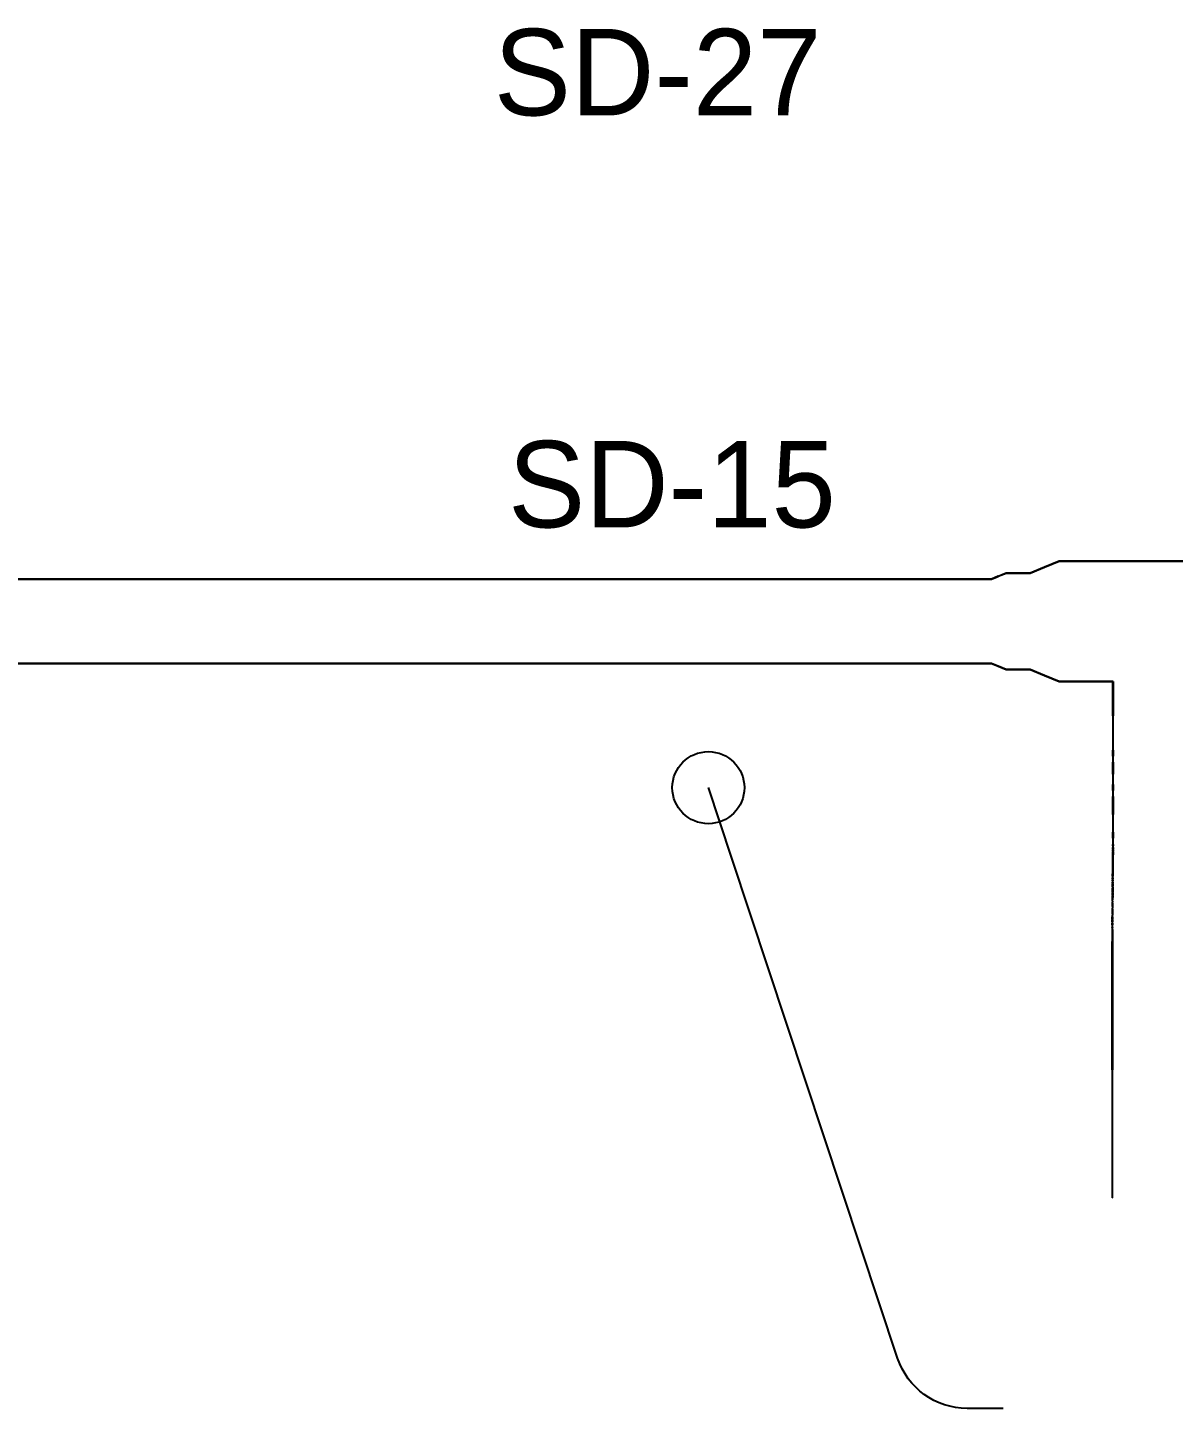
# Model space of a CAD drawing. Header units: metres. Extents: x 0.1 to 41.9, y 0.9 to 39.
# Drawn here: x 4.95 to 9.72, y 5.29 to 11.04 of the extents above; entities that cross this region are included whole.
import ezdxf

# ---------------------------------------------------------------- set-up
doc = ezdxf.new("R2010")
doc.units = ezdxf.units.M
for name, color, linetype in [('BSA_BRANCH_AXIS', 5, 'Continuous'), ('BSA_BRANCH_LABEL', 3, 'Continuous'), ('BSA_MATERIAL_SECTION', 7, 'Continuous'), ('BSA_TERMINAL_CENTRE', 3, 'Continuous')]:
    doc.layers.add(name, color=color, linetype=linetype)

msp = doc.modelspace()

# ---------------------------------------------------------------- linework, layer by layer
at = {"layer": 'BSA_BRANCH_AXIS'}
msp.add_lwpolyline([(9.0081, 5.2926), (8.8581, 5.2926, -0.323201), (8.5689, 5.5014), (7.8768, 7.5871), (7.7808, 7.8764)], format="xyb", dxfattribs=at)
at = {"layer": 'BSA_MATERIAL_SECTION'}
for p, q in [((9.1804, 8.7947), (9.1201, 8.7697)), ((9.1201, 8.7689), (9.1804, 8.7939)), ((9.1804, 8.7947), (9.2408, 8.8197)), ((9.2408, 8.8189), (9.1804, 8.7939)), ((9.2658, 8.8197), (9.2408, 8.8197)), ((9.2408, 8.8189), (9.2658, 8.8189)), ((9.2658, 8.8197), (9.2908, 8.8197)), ((9.2908, 8.8189), (9.2658, 8.8189)), ((9.6408, 8.8197), (9.2908, 8.8197)), ((9.2908, 8.8193), (9.2908, 8.8197)), ((9.2908, 8.8193), (9.2908, 8.8197)), ((9.2908, 8.8193), (9.2908, 8.8189)), ((9.2908, 8.8193), (9.2908, 8.8189)), ((9.2908, 8.8189), (9.6408, 8.8189)), ((9.6408, 8.8197), (9.9908, 8.8197)), ((9.9908, 8.8189), (9.6408, 8.8189)), ((5.8178, 8.7447), (2.7258, 8.7447)), ((2.7258, 8.7439), (5.8178, 8.7439)), ((5.8178, 8.7447), (8.9097, 8.7447)), ((8.9097, 8.7439), (5.8178, 8.7439)), ((8.9347, 8.7447), (8.9097, 8.7447)), ((8.9097, 8.7447), (8.9097, 8.7443)), ((8.9097, 8.7443), (8.9097, 8.7447)), ((8.9097, 8.7439), (8.9097, 8.7443)), ((8.9097, 8.7443), (8.9097, 8.7439)), ((8.9097, 8.7439), (8.9347, 8.7439)), ((8.9347, 8.7447), (8.9597, 8.7447)), ((8.9597, 8.7439), (8.9347, 8.7439)), ((8.9876, 8.7562), (8.9597, 8.7447)), ((8.9597, 8.7439), (8.9876, 8.7554)), ((8.9876, 8.7562), (9.0201, 8.7697)), ((9.0201, 8.7689), (8.9876, 8.7554)), ((9.0451, 8.7697), (9.0201, 8.7697)), ((9.0201, 8.7689), (9.0451, 8.7689)), ((9.0451, 8.7697), (9.0701, 8.7697)), ((9.0701, 8.7689), (9.0451, 8.7689)), ((9.0951, 8.7697), (9.0701, 8.7697)), ((9.0701, 8.7693), (9.0701, 8.7697)), ((9.0701, 8.7693), (9.0701, 8.7697)), ((9.0701, 8.7693), (9.0701, 8.7689)), ((9.0701, 8.7693), (9.0701, 8.7689)), ((9.0701, 8.7689), (9.0951, 8.7689)), ((9.0951, 8.7697), (9.1201, 8.7697)), ((9.1201, 8.7689), (9.0951, 8.7689)), ((2.7258, 8.3939), (5.8178, 8.3939)), ((5.8178, 8.3931), (2.7258, 8.3931)), ((8.9097, 8.3939), (5.8178, 8.3939)), ((5.8178, 8.3931), (8.9097, 8.3931)), ((8.9097, 8.3939), (8.9347, 8.3939)), ((8.9097, 8.3935), (8.9097, 8.3939)), ((8.9097, 8.3939), (8.9097, 8.3935)), ((8.9097, 8.3935), (8.9097, 8.3931)), ((8.9097, 8.3931), (8.9097, 8.3935)), ((8.9347, 8.3931), (8.9097, 8.3931)), ((8.9597, 8.3939), (8.9347, 8.3939)), ((8.9347, 8.3931), (8.9597, 8.3931)), ((8.9597, 8.3939), (8.9876, 8.3824)), ((8.9876, 8.3816), (8.9597, 8.3931)), ((9.0201, 8.3689), (8.9876, 8.3824)), ((8.9876, 8.3816), (9.0201, 8.3681)), ((9.0201, 8.3689), (9.0451, 8.3689)), ((9.0451, 8.3681), (9.0201, 8.3681)), ((9.0701, 8.3689), (9.0451, 8.3689)), ((9.0451, 8.3681), (9.0701, 8.3681)), ((9.0701, 8.3685), (9.0701, 8.3689)), ((9.0701, 8.3689), (9.0951, 8.3689)), ((9.0701, 8.3685), (9.0701, 8.3689)), ((9.0701, 8.3685), (9.0701, 8.3681)), ((9.0701, 8.3685), (9.0701, 8.3681)), ((9.0951, 8.3681), (9.0701, 8.3681)), ((9.1201, 8.3689), (9.0951, 8.3689)), ((9.0951, 8.3681), (9.1201, 8.3681)), ((9.1201, 8.3689), (9.1804, 8.3439)), ((9.1804, 8.3431), (9.1201, 8.3681)), ((9.2408, 8.3189), (9.1804, 8.3439)), ((9.1804, 8.3431), (9.2408, 8.3181)), ((9.2408, 8.3189), (9.2658, 8.3189)), ((9.2658, 8.3181), (9.2408, 8.3181)), ((9.2908, 8.3189), (9.2658, 8.3189)), ((9.2658, 8.3181), (9.2908, 8.3181)), ((9.2908, 8.3185), (9.2908, 8.3189)), ((9.2908, 8.3189), (9.3783, 8.3189)), ((9.2908, 8.3185), (9.2908, 8.3189)), ((9.2908, 8.3185), (9.2908, 8.3181)), ((9.2908, 8.3185), (9.2908, 8.3181)), ((9.3779, 8.3181), (9.2908, 8.3181)), ((9.3779, 8.3181), (9.465, 8.3181)), ((9.4658, 8.3189), (9.3783, 8.3189)), ((9.465, 8.1752), (9.465, 8.3181)), ((9.4658, 8.3189), (9.4658, 8.1756)), ((9.465, 8.1752), (9.465, 8.0323)), ((9.4658, 8.0323), (9.4658, 8.1756)), ((9.4654, 8.0323), (9.465, 8.0323)), ((9.4654, 8.0323), (9.465, 8.0323)), ((9.465, 8.0073), (9.465, 8.0323)), ((9.465, 8.0073), (9.465, 7.9823)), ((9.4654, 8.0323), (9.4658, 8.0323)), ((9.4654, 8.0323), (9.4658, 8.0323)), ((9.4658, 8.0323), (9.4658, 8.0073)), ((9.4658, 7.9823), (9.4658, 8.0073)), ((9.465, 7.9321), (9.465, 7.9823)), ((9.465, 7.9321), (9.465, 7.889)), ((9.4658, 7.9823), (9.4658, 7.9321)), ((9.4658, 7.889), (9.4658, 7.9321)), ((9.465, 7.864), (9.465, 7.889)), ((9.4658, 7.889), (9.4658, 7.864)), ((9.465, 7.864), (9.465, 7.839)), ((9.465, 7.839), (9.4654, 7.839)), ((9.465, 7.7652), (9.465, 7.839)), ((9.465, 7.839), (9.4654, 7.839)), ((9.4658, 7.839), (9.4654, 7.839)), ((9.4658, 7.839), (9.4654, 7.839)), ((9.4658, 7.839), (9.4658, 7.864)), ((9.4658, 7.839), (9.4658, 7.7652)), ((9.465, 7.7652), (9.465, 7.6913)), ((9.4658, 7.6913), (9.4658, 7.7652)), ((9.465, 7.6663), (9.465, 7.6913)), ((9.4654, 7.6913), (9.465, 7.6913)), ((9.4654, 7.6913), (9.465, 7.6913)), ((9.465, 7.6663), (9.465, 7.6413)), ((9.4654, 7.6913), (9.4658, 7.6913)), ((9.4654, 7.6913), (9.4658, 7.6913)), ((9.4658, 7.6913), (9.4658, 7.6663)), ((9.4658, 7.6413), (9.4658, 7.6663)), ((9.4645, 7.5829), (9.4646, 7.5905)), ((9.4647, 7.5968), (9.4646, 7.5949)), ((9.4646, 7.5949), (9.4646, 7.5943)), ((9.4646, 7.5943), (9.4646, 7.5905)), ((9.4648, 7.6104), (9.4647, 7.6078)), ((9.4647, 7.5968), (9.4647, 7.6078)), ((9.4648, 7.6204), (9.4649, 7.6248)), ((9.4648, 7.6204), (9.4648, 7.6176)), ((9.4648, 7.6104), (9.4648, 7.6176)), ((9.4649, 7.6336), (9.465, 7.6382)), ((9.4649, 7.6336), (9.4649, 7.6308)), ((9.4649, 7.6308), (9.4649, 7.6276)), ((9.4649, 7.6248), (9.4649, 7.6276)), ((9.465, 7.6413), (9.465, 7.6413)), ((9.465, 7.6413), (9.465, 7.6413)), ((9.465, 7.6412), (9.465, 7.6413)), ((9.465, 7.6412), (9.465, 7.6401)), ((9.465, 7.6412), (9.465, 7.6412)), ((9.465, 7.6399), (9.465, 7.6401)), ((9.465, 7.6382), (9.465, 7.6399)), ((9.4654, 7.5905), (9.4653, 7.5829)), ((9.4654, 7.5949), (9.4655, 7.5968)), ((9.4654, 7.5943), (9.4654, 7.5949)), ((9.4654, 7.5905), (9.4654, 7.5943)), ((9.4655, 7.6078), (9.4656, 7.6104)), ((9.4655, 7.6078), (9.4655, 7.5968)), ((9.4657, 7.6248), (9.4656, 7.6204)), ((9.4656, 7.6176), (9.4656, 7.6204)), ((9.4656, 7.6176), (9.4656, 7.6104)), ((9.4658, 7.6382), (9.4657, 7.6336)), ((9.4657, 7.6308), (9.4657, 7.6336)), ((9.4657, 7.6276), (9.4657, 7.6308)), ((9.4657, 7.6276), (9.4657, 7.6248)), ((9.4658, 7.6413), (9.4658, 7.6413)), ((9.4658, 7.6413), (9.4658, 7.6413)), ((9.4658, 7.6413), (9.4658, 7.6412)), ((9.4658, 7.6401), (9.4658, 7.6412)), ((9.4658, 7.6412), (9.4658, 7.6412)), ((9.4658, 7.6401), (9.4658, 7.6399)), ((9.4658, 7.6399), (9.4658, 7.6382)), ((9.4641, 7.5302), (9.4642, 7.5397)), ((9.4641, 7.5302), (9.4641, 7.5241)), ((9.4642, 7.5416), (9.4643, 7.5452)), ((9.4642, 7.5416), (9.4642, 7.5407)), ((9.4642, 7.5407), (9.4642, 7.5397)), ((9.4643, 7.5563), (9.4644, 7.5588)), ((9.4643, 7.5524), (9.4643, 7.5563)), ((9.4643, 7.5524), (9.4643, 7.5452)), ((9.4645, 7.5746), (9.4644, 7.5702)), ((9.4644, 7.5667), (9.4644, 7.5702)), ((9.4644, 7.5635), (9.4644, 7.5667)), ((9.4644, 7.5635), (9.4644, 7.5588)), ((9.4645, 7.5795), (9.4645, 7.5829)), ((9.4645, 7.5746), (9.4645, 7.5795)), ((9.465, 7.5397), (9.4649, 7.5302)), ((9.4649, 7.5241), (9.4649, 7.5302)), ((9.4651, 7.5452), (9.465, 7.5416)), ((9.465, 7.5407), (9.465, 7.5416)), ((9.465, 7.5397), (9.465, 7.5407)), ((9.4652, 7.5588), (9.4651, 7.5563)), ((9.4651, 7.5563), (9.4651, 7.5524)), ((9.4651, 7.5452), (9.4651, 7.5524)), ((9.4652, 7.5702), (9.4653, 7.5746)), ((9.4652, 7.5702), (9.4652, 7.5667)), ((9.4652, 7.5667), (9.4652, 7.5635)), ((9.4652, 7.5588), (9.4652, 7.5635)), ((9.4653, 7.5829), (9.4653, 7.5795)), ((9.4653, 7.5795), (9.4653, 7.5746)), ((9.4637, 7.4812), (9.4638, 7.4824)), ((9.4637, 7.4802), (9.4637, 7.4812)), ((9.4637, 7.4802), (9.4637, 7.4768)), ((9.4637, 7.4729), (9.4637, 7.4768)), ((9.4637, 7.4729), (9.4637, 7.4727)), ((9.4637, 7.4727), (9.4637, 7.4721)), ((9.4637, 7.4709), (9.4637, 7.4721)), ((9.4639, 7.4968), (9.4638, 7.4925)), ((9.4638, 7.4919), (9.4638, 7.4925)), ((9.4638, 7.4915), (9.4638, 7.4919)), ((9.4638, 7.4915), (9.4638, 7.4894)), ((9.4638, 7.4884), (9.4638, 7.4894)), ((9.4638, 7.4884), (9.4638, 7.4824)), ((9.464, 7.5079), (9.4639, 7.5047)), ((9.4639, 7.5047), (9.4639, 7.5016)), ((9.4639, 7.4993), (9.4639, 7.5016)), ((9.4639, 7.4968), (9.4639, 7.4993)), ((9.4641, 7.5203), (9.464, 7.5181)), ((9.464, 7.5168), (9.464, 7.5181)), ((9.464, 7.5135), (9.464, 7.5168)), ((9.464, 7.5079), (9.464, 7.5135)), ((9.4641, 7.5223), (9.4641, 7.5241)), ((9.4641, 7.5203), (9.4641, 7.5223)), ((9.4646, 7.4824), (9.4645, 7.4812)), ((9.4645, 7.4812), (9.4645, 7.4802)), ((9.4645, 7.4768), (9.4645, 7.4802)), ((9.4645, 7.4768), (9.4645, 7.4729)), ((9.4645, 7.4727), (9.4645, 7.4729)), ((9.4645, 7.4721), (9.4645, 7.4727)), ((9.4645, 7.4721), (9.4645, 7.4709)), ((9.4646, 7.4925), (9.4647, 7.4968)), ((9.4646, 7.4925), (9.4646, 7.4919)), ((9.4646, 7.4919), (9.4646, 7.4915)), ((9.4646, 7.4894), (9.4646, 7.4915)), ((9.4646, 7.4894), (9.4646, 7.4884)), ((9.4646, 7.4824), (9.4646, 7.4884)), ((9.4647, 7.5047), (9.4648, 7.5079)), ((9.4647, 7.5016), (9.4647, 7.5047)), ((9.4647, 7.5016), (9.4647, 7.4993)), ((9.4647, 7.4993), (9.4647, 7.4968)), ((9.4648, 7.5181), (9.4649, 7.5203)), ((9.4648, 7.5181), (9.4648, 7.5168)), ((9.4648, 7.5168), (9.4648, 7.5135)), ((9.4648, 7.5135), (9.4648, 7.5079)), ((9.4649, 7.5241), (9.4649, 7.5223)), ((9.4649, 7.5223), (9.4649, 7.5203)), ((9.4632, 7.4161), (9.4633, 7.4211)), ((9.4632, 7.4161), (9.4632, 7.414)), ((9.4633, 7.4295), (9.4634, 7.4327)), ((9.4633, 7.4295), (9.4633, 7.428)), ((9.4633, 7.428), (9.4633, 7.4265)), ((9.4633, 7.4236), (9.4633, 7.4265)), ((9.4633, 7.4236), (9.4633, 7.4232)), ((9.4633, 7.4217), (9.4633, 7.4232)), ((9.4633, 7.4217), (9.4633, 7.4211)), ((9.4634, 7.4436), (9.4635, 7.4455)), ((9.4634, 7.4416), (9.4634, 7.4436)), ((9.4634, 7.4416), (9.4634, 7.4393)), ((9.4634, 7.4393), (9.4634, 7.438)), ((9.4634, 7.4361), (9.4634, 7.438)), ((9.4634, 7.4361), (9.4634, 7.4346)), ((9.4634, 7.4338), (9.4634, 7.4346)), ((9.4634, 7.4327), (9.4634, 7.4338)), ((9.4635, 7.4556), (9.4636, 7.458)), ((9.4635, 7.4556), (9.4635, 7.4552)), ((9.4635, 7.4552), (9.4635, 7.455)), ((9.4635, 7.4514), (9.4635, 7.455)), ((9.4635, 7.4514), (9.4635, 7.4508)), ((9.4635, 7.4496), (9.4635, 7.4508)), ((9.4635, 7.4474), (9.4635, 7.4496)), ((9.4635, 7.4474), (9.4635, 7.4455)), ((9.4637, 7.4709), (9.4636, 7.4686)), ((9.4636, 7.4684), (9.4636, 7.4686)), ((9.4636, 7.4681), (9.4636, 7.4684)), ((9.4636, 7.4635), (9.4636, 7.4681)), ((9.4636, 7.4635), (9.4636, 7.458)), ((9.4641, 7.4211), (9.464, 7.4161)), ((9.464, 7.414), (9.464, 7.4161)), ((9.4642, 7.4327), (9.4641, 7.4295)), ((9.4641, 7.428), (9.4641, 7.4295)), ((9.4641, 7.4265), (9.4641, 7.428)), ((9.4641, 7.4265), (9.4641, 7.4236)), ((9.4641, 7.4232), (9.4641, 7.4236)), ((9.4641, 7.4232), (9.4641, 7.4217)), ((9.4641, 7.4211), (9.4641, 7.4217)), ((9.4643, 7.4455), (9.4642, 7.4436)), ((9.4642, 7.4436), (9.4642, 7.4416)), ((9.4642, 7.4393), (9.4642, 7.4416)), ((9.4642, 7.438), (9.4642, 7.4393)), ((9.4642, 7.438), (9.4642, 7.4361)), ((9.4642, 7.4346), (9.4642, 7.4361)), ((9.4642, 7.4346), (9.4642, 7.4338)), ((9.4642, 7.4338), (9.4642, 7.4327)), ((9.4644, 7.458), (9.4643, 7.4556)), ((9.4643, 7.4552), (9.4643, 7.4556)), ((9.4643, 7.455), (9.4643, 7.4552)), ((9.4643, 7.455), (9.4643, 7.4514)), ((9.4643, 7.4508), (9.4643, 7.4514)), ((9.4643, 7.4508), (9.4643, 7.4496)), ((9.4643, 7.4496), (9.4643, 7.4474)), ((9.4643, 7.4455), (9.4643, 7.4474)), ((9.4644, 7.4686), (9.4645, 7.4709)), ((9.4644, 7.4686), (9.4644, 7.4684)), ((9.4644, 7.4684), (9.4644, 7.4681)), ((9.4644, 7.4635), (9.4644, 7.4681)), ((9.4644, 7.4635), (9.4644, 7.458)), ((9.4627, 7.3549), (9.4628, 7.3581)), ((9.4629, 7.3713), (9.4628, 7.3647)), ((9.4628, 7.3581), (9.4628, 7.3647)), ((9.463, 7.3823), (9.4629, 7.375)), ((9.4629, 7.3731), (9.4629, 7.375)), ((9.4629, 7.3713), (9.4629, 7.3731)), ((9.4631, 7.3955), (9.463, 7.3911)), ((9.463, 7.3911), (9.463, 7.3823)), ((9.4631, 7.4042), (9.4632, 7.409)), ((9.4631, 7.4042), (9.4631, 7.3991)), ((9.4631, 7.3955), (9.4631, 7.3991)), ((9.4632, 7.4131), (9.4632, 7.414)), ((9.4632, 7.4128), (9.4632, 7.4131)), ((9.4632, 7.4128), (9.4632, 7.4113)), ((9.4632, 7.4113), (9.4632, 7.4092)), ((9.4632, 7.409), (9.4632, 7.4092)), ((9.4636, 7.3581), (9.4635, 7.3549)), ((9.4636, 7.3647), (9.4637, 7.3713)), ((9.4636, 7.3647), (9.4636, 7.3581)), ((9.4638, 7.3823), (9.4637, 7.375)), ((9.4637, 7.3731), (9.4637, 7.375)), ((9.4637, 7.3713), (9.4637, 7.3731)), ((9.4638, 7.3911), (9.4639, 7.3955)), ((9.4638, 7.3823), (9.4638, 7.3911)), ((9.4639, 7.4042), (9.464, 7.409)), ((9.4639, 7.4042), (9.4639, 7.3991)), ((9.4639, 7.3955), (9.4639, 7.3991)), ((9.464, 7.414), (9.464, 7.4131)), ((9.464, 7.4131), (9.464, 7.4128)), ((9.464, 7.4113), (9.464, 7.4128)), ((9.464, 7.4092), (9.464, 7.4113)), ((9.464, 7.4092), (9.464, 7.409)), ((9.4624, 7.3055), (9.4623, 7.3033)), ((9.4623, 7.3033), (9.4623, 7.2989)), ((9.4625, 7.3179), (9.4624, 7.312)), ((9.4624, 7.3055), (9.4624, 7.312)), ((9.4625, 7.3296), (9.4626, 7.3325)), ((9.4625, 7.3281), (9.4625, 7.3296)), ((9.4625, 7.3281), (9.4625, 7.3252)), ((9.4625, 7.3223), (9.4625, 7.3252)), ((9.4625, 7.3208), (9.4625, 7.3223)), ((9.4625, 7.3179), (9.4625, 7.3208)), ((9.4627, 7.345), (9.4626, 7.3428)), ((9.4626, 7.3428), (9.4626, 7.3384)), ((9.4626, 7.3325), (9.4626, 7.3384)), ((9.4627, 7.3538), (9.4627, 7.3549)), ((9.4627, 7.3538), (9.4627, 7.3516)), ((9.4627, 7.3516), (9.4627, 7.3472)), ((9.4627, 7.345), (9.4627, 7.3472)), ((9.4631, 7.3033), (9.4632, 7.3055)), ((9.4631, 7.2989), (9.4631, 7.3033)), ((9.4632, 7.312), (9.4633, 7.3179)), ((9.4632, 7.312), (9.4632, 7.3055)), ((9.4634, 7.3325), (9.4633, 7.3296)), ((9.4633, 7.3296), (9.4633, 7.3281)), ((9.4633, 7.3252), (9.4633, 7.3281)), ((9.4633, 7.3252), (9.4633, 7.3223)), ((9.4633, 7.3223), (9.4633, 7.3208)), ((9.4633, 7.3208), (9.4633, 7.3179)), ((9.4634, 7.3428), (9.4635, 7.345)), ((9.4634, 7.3384), (9.4634, 7.3428)), ((9.4634, 7.3384), (9.4634, 7.3325)), ((9.4635, 7.3549), (9.4635, 7.3538)), ((9.4635, 7.3516), (9.4635, 7.3538)), ((9.4635, 7.3516), (9.4635, 7.3472)), ((9.4635, 7.345), (9.4635, 7.3472)), ((9.4623, 7.2923), (9.4622, 7.2857)), ((9.4622, 7.2857), (9.4622, 7.2357)), ((9.4623, 7.2989), (9.4623, 7.2945)), ((9.4623, 7.2923), (9.4623, 7.2945)), ((9.463, 7.2857), (9.4631, 7.2923)), ((9.463, 7.2857), (9.463, 7.2357)), ((9.4631, 7.2945), (9.4631, 7.2989)), ((9.4631, 7.2945), (9.4631, 7.2923)), ((9.4622, 7.2357), (9.4626, 7.2357)), ((9.4622, 6.7023), (9.4622, 7.2357)), ((9.4626, 7.2357), (9.4622, 7.2357)), ((9.463, 7.2357), (9.4626, 7.2357)), ((9.4626, 7.2357), (9.463, 7.2357)), ((9.463, 7.2357), (9.463, 6.7023)), ((9.4622, 6.7023), (9.4622, 6.1689)), ((9.463, 6.1689), (9.463, 6.7023)), ((9.4622, 6.1689), (9.4626, 6.1689)), ((9.463, 6.1689), (9.4626, 6.1689))]:
    msp.add_line(p, q, dxfattribs=at)
at = {"layer": 'BSA_TERMINAL_CENTRE'}
msp.add_circle((7.7808, 7.8764), 0.15, dxfattribs=at)

# ---------------------------------------------------------------- texts
at = {"layer": 'BSA_BRANCH_LABEL'}
for s, p in [('SD-27', (6.8875, 10.6748)), ('SD-15', (6.9469, 8.9598))]:
    msp.add_text(s, height=0.36, dxfattribs=at).set_placement(p)

doc.saveas('drawing.dxf')
